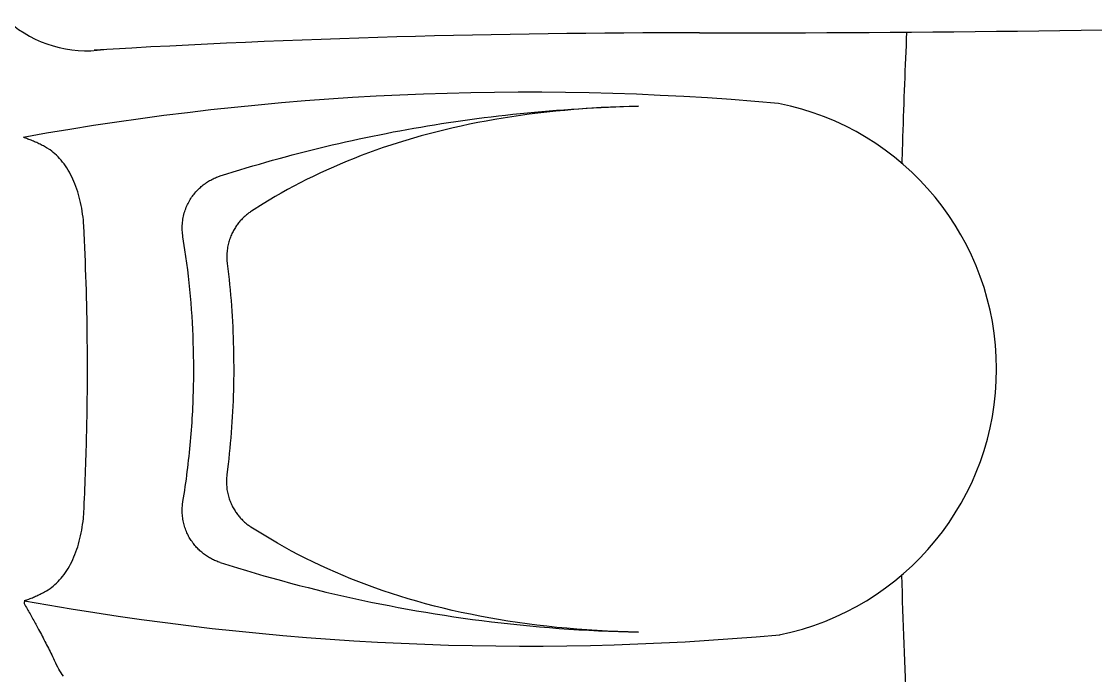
# Model space of a CAD drawing. Extents: x 938 to 1038, y 781 to 934.
# Drawn here: x 968.6 to 998.1, y 814.33 to 832.3 of the extents above; entities that cross this region are included whole.
import ezdxf

# ---------------------------------------------------------------- set-up
doc = ezdxf.new("R2010")
doc.units = 0
doc.header["$MEASUREMENT"] = 0
doc.layers.add('1', color=4, linetype='Continuous')

# ---------------------------------------------------------------- blocks, each defined once
blk = doc.blocks.new('VISTA')
at = {"layer": '1', "color": 3, "linetype": 'Continuous'}
for points in [[(55.035, 32.432), (55.027, 32.258), (55.019, 32.082), (55.011, 31.906), (55.004, 31.73), (54.997, 31.553), (54.989, 31.375), (54.982, 31.197), (54.976, 31.018), (54.969, 30.839), (54.962, 30.66), (54.956, 30.479), (54.95, 30.299), (54.944, 30.118), (54.938, 29.936), (54.932, 29.754), (54.926, 29.572), (54.921, 29.389), (54.915, 29.206), (54.905, 28.838)], [(36.179, 28.492), (36.358, 28.549), (36.537, 28.605), (36.716, 28.66), (36.896, 28.714), (37.075, 28.768), (37.255, 28.82), (37.435, 28.872), (37.616, 28.923), (37.796, 28.973), (37.977, 29.022), (38.159, 29.071), (38.34, 29.118), (38.522, 29.165), (38.705, 29.211), (38.888, 29.256), (39.071, 29.301), (39.255, 29.344), (39.439, 29.387), (39.623, 29.429), (39.808, 29.471), (39.993, 29.511), (40.179, 29.55), (40.366, 29.589), (40.552, 29.627), (40.74, 29.664), (40.928, 29.701), (41.116, 29.736), (41.306, 29.771), (41.496, 29.805), (41.686, 29.838), (41.878, 29.87), (42.069, 29.902), (42.262, 29.932), (42.455, 29.962), (42.648, 29.991), (42.843, 30.019), (43.037, 30.046), (43.233, 30.072), (43.429, 30.097), (43.625, 30.122), (43.822, 30.145), (44.02, 30.168), (44.219, 30.189), (44.418, 30.21), (44.617, 30.23), (44.817, 30.249), (45.018, 30.266), (45.219, 30.283), (45.42, 30.299), (45.623, 30.314), (45.825, 30.328), (46.028, 30.341), (46.232, 30.353), (46.436, 30.364), (46.641, 30.374), (46.846, 30.383), (47.051, 30.391), (47.257, 30.398), (47.67, 30.409)], [(35.156, 26.82), (35.149, 26.864), (35.144, 26.909), (35.14, 26.953), (35.138, 26.998), (35.136, 27.042), (35.136, 27.087), (35.138, 27.131), (35.14, 27.176), (35.144, 27.22), (35.149, 27.263), (35.156, 27.307), (35.164, 27.35), (35.173, 27.392), (35.182, 27.434), (35.194, 27.475), (35.206, 27.515), (35.219, 27.554), (35.233, 27.593), (35.248, 27.631), (35.263, 27.668), (35.28, 27.705), (35.297, 27.74), (35.316, 27.775), (35.334, 27.809), (35.354, 27.842), (35.374, 27.874), (35.395, 27.906), (35.416, 27.936), (35.438, 27.966), (35.461, 27.996), (35.484, 28.024), (35.508, 28.052), (35.532, 28.079), (35.557, 28.105), (35.582, 28.13), (35.607, 28.155), (35.634, 28.179), (35.66, 28.203), (35.687, 28.225), (35.715, 28.247), (35.743, 28.268), (35.771, 28.289), (35.8, 28.309), (35.829, 28.328), (35.859, 28.346), (35.889, 28.364), (35.92, 28.381), (35.951, 28.398), (35.982, 28.413), (36.014, 28.428), (36.046, 28.442), (36.079, 28.456), (36.112, 28.469), (36.179, 28.492)], [(35.453, 23.18), (35.453, 23.363), (35.45, 23.546), (35.447, 23.729), (35.441, 23.911), (35.435, 24.094), (35.426, 24.277), (35.417, 24.459), (35.406, 24.642), (35.393, 24.824), (35.379, 25.006), (35.363, 25.188), (35.346, 25.37), (35.327, 25.552), (35.307, 25.734), (35.286, 25.915), (35.263, 26.097), (35.238, 26.278), (35.212, 26.459), (35.156, 26.82)], [(35.156, 19.541), (35.173, 19.644), (35.189, 19.747), (35.205, 19.851), (35.22, 19.954), (35.235, 20.057), (35.249, 20.161), (35.263, 20.264), (35.276, 20.368), (35.289, 20.472), (35.301, 20.575), (35.313, 20.679), (35.325, 20.783), (35.336, 20.887), (35.346, 20.99), (35.356, 21.094), (35.366, 21.198), (35.374, 21.302), (35.383, 21.406), (35.391, 21.51), (35.399, 21.615), (35.406, 21.719), (35.412, 21.823), (35.418, 21.927), (35.424, 22.032), (35.429, 22.136), (35.434, 22.24), (35.438, 22.345), (35.441, 22.449), (35.444, 22.554), (35.447, 22.658), (35.449, 22.763), (35.451, 22.867), (35.452, 22.972), (35.453, 23.18)], [(36.179, 17.869), (36.148, 17.879), (36.117, 17.89), (36.087, 17.902), (36.056, 17.914), (36.027, 17.927), (35.997, 17.94), (35.968, 17.954), (35.94, 17.969), (35.911, 17.984), (35.883, 18), (35.856, 18.016), (35.829, 18.034), (35.802, 18.051), (35.775, 18.069), (35.749, 18.088), (35.723, 18.107), (35.698, 18.127), (35.673, 18.148), (35.648, 18.169), (35.624, 18.191), (35.6, 18.213), (35.577, 18.236), (35.554, 18.259), (35.531, 18.283), (35.509, 18.308), (35.487, 18.333), (35.466, 18.359), (35.445, 18.386), (35.425, 18.413), (35.405, 18.441), (35.385, 18.47), (35.367, 18.499), (35.348, 18.529), (35.331, 18.559), (35.313, 18.59), (35.297, 18.622), (35.281, 18.654), (35.266, 18.688), (35.251, 18.722), (35.237, 18.756), (35.224, 18.791), (35.212, 18.827), (35.2, 18.864), (35.189, 18.901), (35.18, 18.939), (35.171, 18.977), (35.163, 19.016), (35.156, 19.055), (35.15, 19.095), (35.145, 19.135), (35.141, 19.175), (35.138, 19.216), (35.137, 19.256), (35.136, 19.297), (35.137, 19.338), (35.138, 19.378), (35.141, 19.419), (35.145, 19.46), (35.156, 19.541)], [(36.179, 17.869), (36.419, 17.793), (36.659, 17.718), (36.9, 17.645), (37.141, 17.574), (37.382, 17.504), (37.624, 17.436), (37.866, 17.369), (38.109, 17.304), (38.352, 17.24), (38.595, 17.177), (38.839, 17.116), (39.084, 17.057), (39.329, 16.999), (39.575, 16.942), (39.822, 16.887), (40.07, 16.834), (40.318, 16.782), (40.567, 16.731), (40.817, 16.682), (41.068, 16.634), (41.32, 16.587), (41.573, 16.543), (41.826, 16.499), (42.081, 16.457), (42.337, 16.417), (42.593, 16.378), (42.851, 16.341), (43.11, 16.305), (43.37, 16.271), (43.631, 16.239), (43.893, 16.208), (44.157, 16.178), (44.421, 16.151), (44.687, 16.124), (44.953, 16.1), (45.221, 16.077), (45.49, 16.056), (45.759, 16.037), (46.03, 16.02), (46.301, 16.004), (46.573, 15.99), (46.846, 15.978), (47.12, 15.967), (47.67, 15.952)], [(55.085, 12.893), (55.074, 13.116), (55.063, 13.339), (55.052, 13.564), (55.041, 13.79), (55.031, 14.017), (55.021, 14.245), (55.011, 14.473), (55.001, 14.703), (54.991, 14.934), (54.982, 15.165), (54.973, 15.397), (54.965, 15.631), (54.956, 15.865), (54.948, 16.099), (54.94, 16.335), (54.933, 16.571), (54.926, 16.808), (54.919, 17.046), (54.905, 17.524)]]:
    blk.add_lwpolyline(points, dxfattribs=at)
at = {"layer": '1', "color": 2}
for points in [[(47.67, 30.409), (47.412, 30.402), (47.155, 30.394), (46.899, 30.383), (46.645, 30.37), (46.392, 30.355), (46.141, 30.337), (45.891, 30.318), (45.643, 30.296), (45.396, 30.272), (45.151, 30.246), (44.908, 30.218), (44.667, 30.187), (44.427, 30.155), (44.189, 30.12), (43.954, 30.083), (43.72, 30.044), (43.488, 30.002), (43.257, 29.958), (43.029, 29.913), (42.803, 29.865), (42.579, 29.815), (42.357, 29.762), (42.137, 29.708), (41.919, 29.652), (41.703, 29.593), (41.49, 29.533), (41.278, 29.47), (41.069, 29.406), (40.862, 29.339), (40.657, 29.271), (40.455, 29.2), (40.255, 29.128), (40.056, 29.053), (39.861, 28.977), (39.667, 28.899), (39.476, 28.819), (39.287, 28.737), (39.1, 28.654), (38.915, 28.569), (38.733, 28.482), (38.553, 28.393), (38.375, 28.302), (38.2, 28.21), (38.027, 28.117), (37.856, 28.021), (37.687, 27.925), (37.521, 27.826), (37.356, 27.726), (37.035, 27.522)], [(31.41, 29.268), (31.38, 29.285), (31.35, 29.302), (31.321, 29.318), (31.291, 29.334), (31.261, 29.349), (31.231, 29.364), (31.201, 29.379), (31.17, 29.394), (31.14, 29.408), (31.11, 29.421), (31.08, 29.435), (31.049, 29.448), (31.019, 29.46), (30.988, 29.473), (30.958, 29.485), (30.927, 29.496), (30.896, 29.508), (30.866, 29.519), (30.804, 29.54)], [(32.432, 27.12), (32.426, 27.202), (32.42, 27.283), (32.411, 27.364), (32.401, 27.444), (32.39, 27.524), (32.377, 27.603), (32.362, 27.681), (32.346, 27.759), (32.328, 27.835), (32.308, 27.911), (32.287, 27.986), (32.265, 28.059), (32.241, 28.131), (32.216, 28.202), (32.189, 28.272), (32.161, 28.34), (32.131, 28.406), (32.1, 28.471), (32.068, 28.535), (32.035, 28.596), (32, 28.656), (31.964, 28.713), (31.927, 28.769), (31.889, 28.823), (31.85, 28.875), (31.81, 28.925), (31.769, 28.972), (31.727, 29.017), (31.684, 29.06), (31.64, 29.101), (31.595, 29.139), (31.55, 29.175), (31.504, 29.209), (31.41, 29.268)], [(37.035, 27.522), (37.012, 27.507), (36.99, 27.491), (36.968, 27.475), (36.946, 27.459), (36.925, 27.442), (36.904, 27.425), (36.883, 27.407), (36.862, 27.389), (36.841, 27.37), (36.821, 27.35), (36.8, 27.331), (36.78, 27.31), (36.761, 27.29), (36.741, 27.268), (36.722, 27.246), (36.703, 27.224), (36.685, 27.201), (36.666, 27.177), (36.648, 27.153), (36.631, 27.129), (36.613, 27.103), (36.596, 27.077), (36.58, 27.051), (36.564, 27.023), (36.548, 26.995), (36.532, 26.967), (36.517, 26.938), (36.503, 26.908), (36.489, 26.877), (36.475, 26.846), (36.463, 26.814), (36.45, 26.781), (36.439, 26.747), (36.427, 26.713), (36.417, 26.678), (36.407, 26.642), (36.399, 26.606), (36.391, 26.569), (36.383, 26.531), (36.377, 26.492), (36.372, 26.453), (36.367, 26.413), (36.364, 26.373), (36.362, 26.332), (36.361, 26.291), (36.361, 26.25), (36.362, 26.208), (36.364, 26.167), (36.372, 26.083)], [(32.533, 23.18), (32.533, 23.378), (32.532, 23.575), (32.531, 23.772), (32.529, 23.969), (32.527, 24.166), (32.524, 24.364), (32.521, 24.561), (32.517, 24.758), (32.512, 24.955), (32.508, 25.152), (32.502, 25.349), (32.496, 25.546), (32.49, 25.743), (32.483, 25.94), (32.476, 26.137), (32.468, 26.333), (32.46, 26.53), (32.451, 26.727), (32.432, 27.12)], [(36.372, 26.083), (36.39, 25.939), (36.406, 25.794), (36.422, 25.65), (36.437, 25.505), (36.451, 25.36), (36.464, 25.215), (36.476, 25.07), (36.487, 24.925), (36.498, 24.78), (36.507, 24.635), (36.515, 24.49), (36.523, 24.344), (36.53, 24.199), (36.535, 24.054), (36.54, 23.908), (36.544, 23.763), (36.547, 23.617), (36.549, 23.472), (36.55, 23.18)], [(32.432, 19.241), (32.438, 19.372), (32.445, 19.503), (32.451, 19.634), (32.457, 19.765), (32.463, 19.896), (32.468, 20.028), (32.473, 20.159), (32.478, 20.29), (32.483, 20.421), (32.488, 20.552), (32.492, 20.684), (32.496, 20.815), (32.5, 20.946), (32.504, 21.078), (32.508, 21.209), (32.511, 21.34), (32.514, 21.472), (32.517, 21.603), (32.519, 21.734), (32.522, 21.866), (32.524, 21.997), (32.526, 22.129), (32.528, 22.26), (32.529, 22.392), (32.53, 22.523), (32.531, 22.655), (32.532, 22.786), (32.533, 22.918), (32.533, 23.18)], [(36.55, 23.18), (36.55, 23.035), (36.548, 22.89), (36.545, 22.745), (36.542, 22.6), (36.538, 22.455), (36.532, 22.31), (36.526, 22.165), (36.519, 22.02), (36.511, 21.875), (36.502, 21.73), (36.492, 21.586), (36.481, 21.441), (36.47, 21.296), (36.457, 21.152), (36.444, 21.007), (36.429, 20.863), (36.414, 20.719), (36.398, 20.575), (36.363, 20.287)], [(36.363, 20.287), (36.358, 20.245), (36.354, 20.203), (36.352, 20.162), (36.351, 20.12), (36.35, 20.078), (36.351, 20.037), (36.354, 19.996), (36.357, 19.956), (36.361, 19.916), (36.366, 19.877), (36.373, 19.838), (36.38, 19.8), (36.388, 19.763), (36.397, 19.726), (36.406, 19.69), (36.417, 19.655), (36.428, 19.62), (36.439, 19.587), (36.452, 19.554), (36.465, 19.522), (36.478, 19.49), (36.492, 19.459), (36.507, 19.429), (36.521, 19.4), (36.537, 19.371), (36.553, 19.343), (36.569, 19.316), (36.586, 19.289), (36.603, 19.263), (36.62, 19.238), (36.638, 19.213), (36.656, 19.189), (36.674, 19.165), (36.693, 19.142), (36.712, 19.119), (36.731, 19.097), (36.75, 19.076), (36.77, 19.055), (36.79, 19.035), (36.81, 19.015), (36.831, 18.996), (36.851, 18.977), (36.872, 18.958), (36.893, 18.94), (36.915, 18.923), (36.936, 18.906), (36.958, 18.89), (36.98, 18.874), (37.025, 18.843)], [(31.41, 17.092), (31.457, 17.121), (31.504, 17.152), (31.55, 17.186), (31.595, 17.222), (31.64, 17.26), (31.684, 17.301), (31.727, 17.344), (31.769, 17.389), (31.81, 17.436), (31.85, 17.486), (31.889, 17.538), (31.927, 17.592), (31.964, 17.647), (32, 17.705), (32.035, 17.765), (32.068, 17.826), (32.1, 17.89), (32.131, 17.955), (32.161, 18.021), (32.189, 18.089), (32.216, 18.159), (32.241, 18.23), (32.265, 18.302), (32.287, 18.375), (32.308, 18.45), (32.328, 18.526), (32.346, 18.602), (32.362, 18.68), (32.377, 18.758), (32.39, 18.837), (32.401, 18.917), (32.411, 18.997), (32.42, 19.078), (32.432, 19.241)], [(47.67, 15.952), (47.383, 15.96), (47.098, 15.97), (46.814, 15.982), (46.532, 15.998), (46.252, 16.016), (45.973, 16.036), (45.697, 16.06), (45.423, 16.086), (45.151, 16.115), (44.88, 16.146), (44.613, 16.181), (44.347, 16.218), (44.083, 16.258), (43.822, 16.3), (43.563, 16.345), (43.307, 16.393), (43.053, 16.444), (42.801, 16.497), (42.552, 16.553), (42.306, 16.611), (42.062, 16.672), (41.82, 16.736), (41.582, 16.802), (41.346, 16.87), (41.112, 16.942), (40.882, 17.015), (40.654, 17.092), (40.429, 17.17), (40.206, 17.251), (39.986, 17.334), (39.769, 17.42), (39.555, 17.508), (39.344, 17.598), (39.135, 17.69), (38.93, 17.785), (38.727, 17.882), (38.527, 17.981), (38.329, 18.082), (38.135, 18.184), (37.943, 18.289), (37.754, 18.396), (37.567, 18.505), (37.384, 18.616), (37.025, 18.843)], [(30.804, 16.821), (30.803, 16.817), (30.803, 16.813), (30.802, 16.809), (30.802, 16.805), (30.801, 16.801), (30.801, 16.797), (30.8, 16.792), (30.799, 16.788), (30.799, 16.784), (30.798, 16.78), (30.798, 16.776), (30.797, 16.772), (30.797, 16.768), (30.796, 16.764), (30.795, 16.759), (30.795, 16.755), (30.794, 16.751), (30.794, 16.747), (30.793, 16.739)], [(30.804, 16.821), (30.835, 16.832), (30.866, 16.842), (30.896, 16.853), (30.927, 16.864), (30.958, 16.876), (30.988, 16.888), (31.019, 16.9), (31.049, 16.913), (31.08, 16.926), (31.11, 16.94), (31.14, 16.953), (31.17, 16.967), (31.201, 16.982), (31.231, 16.997), (31.261, 17.012), (31.291, 17.027), (31.321, 17.043), (31.35, 17.059), (31.41, 17.092)], [(30.793, 16.739), (30.813, 16.703), (30.834, 16.668), (30.854, 16.632), (30.875, 16.597), (30.895, 16.561), (30.916, 16.526), (30.936, 16.49), (30.956, 16.455), (30.976, 16.419), (30.996, 16.383), (31.016, 16.348), (31.036, 16.312), (31.056, 16.276), (31.075, 16.241), (31.095, 16.205), (31.114, 16.169), (31.134, 16.134), (31.153, 16.098), (31.192, 16.027)], [(31.192, 16.027), (31.217, 15.98), (31.241, 15.934), (31.266, 15.887), (31.291, 15.841), (31.315, 15.794), (31.339, 15.748), (31.363, 15.701), (31.387, 15.655), (31.411, 15.608), (31.435, 15.561), (31.459, 15.514), (31.482, 15.468), (31.506, 15.421), (31.529, 15.374), (31.552, 15.327), (31.575, 15.28), (31.598, 15.233), (31.621, 15.186), (31.666, 15.093)], [(31.875, 14.746), (31.841, 14.792), (31.809, 14.84), (31.778, 14.888), (31.748, 14.938), (31.719, 14.988), (31.666, 15.093)]]:
    blk.add_lwpolyline(points, dxfattribs=at)
at = {"layer": '1', "color": 3}
for centre, radius, start, end in [((32.512, 35.204), 3.271, 228.9111, 278.2431), ((49.68, 721.488), 689.063, 269.972102, 271.52203), ((48.879, -242.831), 275.256, 89.90302, 93.36615), ((44.623, -47.064), 77.858, 84.91897, 100.25029), ((50.054, 23.181), 7.452, 281.4274, 78.661), ((44.621, 92.559), 76.99, 259.66144, 275.16748)]:
    blk.add_arc(centre, radius, start, end, dxfattribs=at)

msp = doc.modelspace()

# ---------------------------------------------------------------- block references
at = {"layer": '1'}
msp.add_blockref('VISTA', (937.877, 799.564), dxfattribs=at)

doc.saveas('drawing.dxf')
